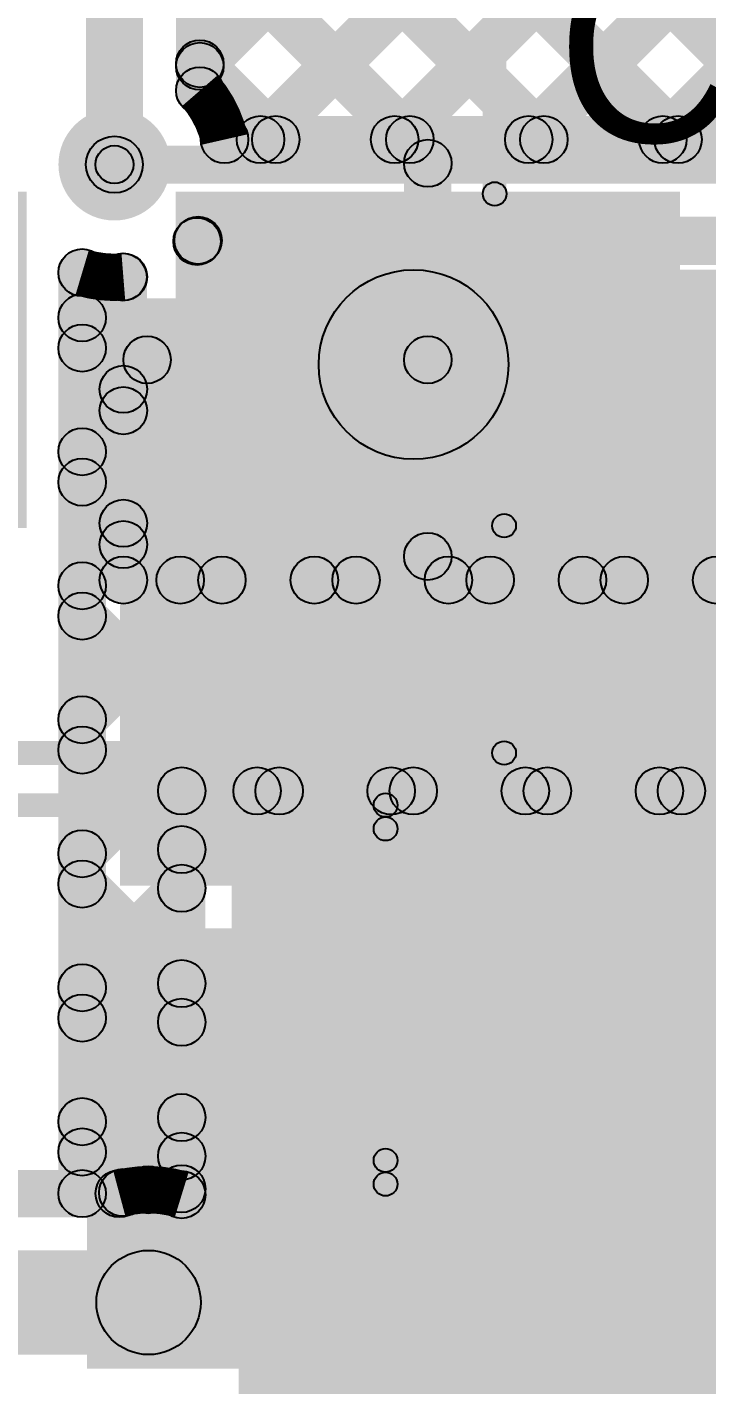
# Model space of a CAD drawing. Header units: millimetres. Extents: x -0.08 to 3.07, y -0.08 to 2.73.
# Drawn here: x 1.4804 to 1.6238, y 1.4526 to 1.7392 of the extents above; entities that cross this region are included whole.
import ezdxf

# ---------------------------------------------------------------- set-up
doc = ezdxf.new("R2010")
doc.units = ezdxf.units.MM
doc.header["$MEASUREMENT"] = 0
for name, color, linetype in [('BottomLayer', 5, 'Continuous'), ('BottomPaste', 16, 'Continuous'), ('BottomSolder', 6, 'Continuous'), ('TopLayer', 1, 'Continuous'), ('TopOverlay', 2, 'Continuous'), ('TopPaste', 8, 'Continuous'), ('TopSolder', 216, 'Continuous'), ('ViaHoleLayer', 16, 'Continuous')]:
    doc.layers.add(name, color=color, linetype=linetype)

# ---------------------------------------------------------------- blocks, each defined once
blk = doc.blocks.new('R__0402_B_93')
at = {"layer": 'BottomLayer'}
for points in [[(-0.0095, 0.0125), (-0.0095, -0.0125), (-0.0275, -0.0125), (-0.0275, 0.0125)], [(0.0275, 0.0125), (0.0275, -0.0125), (0.0095, -0.0125), (0.0095, 0.0125)]]:
    blk.add_hatch(color=5, dxfattribs=at).paths.add_polyline_path(points)
at = {"layer": 'BottomPaste'}
for points in [[(-0.0095, 0.0125), (-0.0095, -0.0125), (-0.0275, -0.0125), (-0.0275, 0.0125)], [(0.0275, 0.0125), (0.0275, -0.0125), (0.0095, -0.0125), (0.0095, 0.0125)]]:
    blk.add_hatch(color=16, dxfattribs=at).paths.add_polyline_path(points)
at = {"layer": 'BottomSolder'}
for points in [[(-0.0055, 0.0165), (-0.0055, -0.0165), (-0.0315, -0.0165), (-0.0315, 0.0165)], [(0.0315, 0.0165), (0.0315, -0.0165), (0.0055, -0.0165), (0.0055, 0.0165)]]:
    blk.add_hatch(color=6, dxfattribs=at).paths.add_polyline_path(points)
blk = doc.blocks.new('SOD123W_103')
at = {"layer": 'TopLayer'}
for points in [[(-0.08268, 0.02756), (-0.02756, 0.02756), (-0.02756, -0.02756), (-0.08268, -0.02756)], [(0.02756, 0.02756), (0.08268, 0.02756), (0.08268, -0.02756), (0.02756, -0.02756)]]:
    blk.add_hatch(color=1, dxfattribs=at).paths.add_polyline_path(points)
at = {"layer": 'TopOverlay'}
h = blk.add_hatch(color=2, dxfattribs=at)
edge = h.paths.add_edge_path()
edge.add_arc((-0.056, 0.04), 0.0025, 0, 360)
h = blk.add_hatch(color=2, dxfattribs=at)
edge = h.paths.add_edge_path()
edge.add_arc((-0.056, 0.04), 0.0025, 0, 360)
for points in [[(0.057, 0.0425), (0.057, 0.0375), (-0.056, 0.0375), (-0.056, 0.0425)], [(0.057, 0.03), (0.087, 0.03), (0.087, 0.042), (0.057, 0.042)], [(0.131, 0.042), (0.086, 0.042), (0.086, -0.042), (0.131, -0.042)], [(-0.0585, 0.04), (-0.0535, 0.04), (-0.0535, 0.035), (-0.0585, 0.035)], [(0.057, -0.042), (0.087, -0.042), (0.087, -0.03), (0.057, -0.03)], [(-0.0585, -0.035), (-0.0535, -0.035), (-0.0535, -0.04), (-0.0585, -0.04)], [(0.057, -0.0375), (0.057, -0.0425), (-0.056, -0.0425), (-0.056, -0.0375)]]:
    blk.add_hatch(color=2, dxfattribs=at).paths.add_polyline_path(points)
h = blk.add_hatch(color=2, dxfattribs=at)
edge = h.paths.add_edge_path()
edge.add_arc((0.057, 0.04), 0.0025, 0, 360)
h = blk.add_hatch(color=2, dxfattribs=at)
edge = h.paths.add_edge_path()
edge.add_arc((-0.056, 0.035), 0.0025, 0, 360)
h = blk.add_hatch(color=2, dxfattribs=at)
edge = h.paths.add_edge_path()
edge.add_arc((-0.056, -0.035), 0.0025, 0, 360)
h = blk.add_hatch(color=2, dxfattribs=at)
edge = h.paths.add_edge_path()
edge.add_arc((-0.056, -0.04), 0.0025, 0, 360)
h = blk.add_hatch(color=2, dxfattribs=at)
edge = h.paths.add_edge_path()
edge.add_arc((-0.056, -0.04), 0.0025, 0, 360)
h = blk.add_hatch(color=2, dxfattribs=at)
edge = h.paths.add_edge_path()
edge.add_arc((0.057, -0.04), 0.0025, 0, 360)
at = {"layer": 'TopPaste'}
for points in [[(-0.08268, 0.02756), (-0.02756, 0.02756), (-0.02756, -0.02756), (-0.08268, -0.02756)], [(0.02756, 0.02756), (0.08268, 0.02756), (0.08268, -0.02756), (0.02756, -0.02756)]]:
    blk.add_hatch(color=8, dxfattribs=at).paths.add_polyline_path(points)
at = {"layer": 'TopSolder'}
for points in [[(-0.08668, 0.03156), (-0.02356, 0.03156), (-0.02356, -0.03156), (-0.08668, -0.03156)], [(0.02356, 0.03156), (0.08668, 0.03156), (0.08668, -0.03156), (0.02356, -0.03156)]]:
    blk.add_hatch(color=216, dxfattribs=at).paths.add_polyline_path(points)
at = {"layer": 'TopOverlay'}
for centre in [(-0.056, 0.04), (-0.056, 0.04), (0.057, 0.04), (-0.056, 0.035), (-0.056, -0.035), (-0.056, -0.04), (-0.056, -0.04), (0.057, -0.04)]:
    blk.add_circle(centre, 0.0025, dxfattribs=at)
blk = doc.blocks.new('EEEHB1E6R8R_127')
at = {"layer": 'TopLayer'}
for points in [[(-0.11811, 0.0315), (-0.01969, 0.0315), (-0.01969, -0.0315), (-0.11811, -0.0315)], [(0.01969, 0.0315), (0.11811, 0.0315), (0.11811, -0.0315), (0.01969, -0.0315)]]:
    blk.add_hatch(color=1, dxfattribs=at).paths.add_polyline_path(points)
at = {"layer": 'TopOverlay'}
for points in [[(-0.08623, 0.05423), (-0.08977, 0.05777), (-0.06277, 0.08477), (-0.05923, 0.08123)], [(-0.061, 0.0805), (-0.061, 0.0855), (0.083, 0.0855), (0.083, 0.0805)], [(0.0855, 0.03502), (0.0805, 0.03502), (0.0805, 0.083), (0.0855, 0.083)], [(-0.0855, 0.03509), (-0.0905, 0.03509), (-0.0905, 0.056), (-0.0855, 0.056)], [(-0.0985, 0.03881), (-0.1035, 0.03881), (-0.1035, 0.05143), (-0.0985, 0.05143)], [(-0.10796, 0.0425), (-0.10796, 0.0475), (-0.094, 0.0475), (-0.094, 0.0425)], [(-0.0835, -0.056), (-0.0885, -0.056), (-0.0885, -0.03509), (-0.0835, -0.03509)], [(0.0875, -0.083), (0.0825, -0.083), (0.0825, -0.03502), (0.0875, -0.03502)], [(-0.08777, -0.05777), (-0.08423, -0.05423), (-0.05723, -0.08123), (-0.06077, -0.08477)], [(-0.059, -0.0855), (-0.059, -0.0805), (0.085, -0.0805), (0.085, -0.0855)]]:
    blk.add_hatch(color=2, dxfattribs=at).paths.add_polyline_path(points)
h = blk.add_hatch(color=2, dxfattribs=at)
edge = h.paths.add_edge_path()
edge.add_arc((-0.061, 0.083), 0.0025, 0, 360)
h = blk.add_hatch(color=2, dxfattribs=at)
edge = h.paths.add_edge_path()
edge.add_arc((-0.061, 0.083), 0.0025, 0, 360)
h = blk.add_hatch(color=2, dxfattribs=at)
edge = h.paths.add_edge_path()
edge.add_arc((0.083, 0.083), 0.0025, 0, 360)
h = blk.add_hatch(color=2, dxfattribs=at)
edge = h.paths.add_edge_path()
edge.add_arc((0.083, 0.083), 0.0025, 0, 360)
h = blk.add_hatch(color=2, dxfattribs=at)
edge = h.paths.add_edge_path()
edge.add_arc((-0.088, 0.056), 0.0025, 0, 360)
h = blk.add_hatch(color=2, dxfattribs=at)
edge = h.paths.add_edge_path()
edge.add_arc((-0.088, 0.056), 0.0025, 0, 360)
h = blk.add_hatch(color=2, dxfattribs=at)
edge = h.paths.add_edge_path()
edge.add_arc((-0.101, 0.05143), 0.0025, 0, 360)
h = blk.add_hatch(color=2, dxfattribs=at)
edge = h.paths.add_edge_path()
edge.add_arc((-0.10796, 0.045), 0.0025, 0, 360)
h = blk.add_hatch(color=2, dxfattribs=at)
edge = h.paths.add_edge_path()
edge.add_arc((-0.094, 0.045), 0.0025, 0, 360)
h = blk.add_hatch(color=2, dxfattribs=at)
edge = h.paths.add_edge_path()
edge.add_arc((-0.101, 0.03881), 0.0025, 0, 360)
h = blk.add_hatch(color=2, dxfattribs=at)
edge = h.paths.add_edge_path()
edge.add_arc((-0.088, 0.03509), 0.0025, 0, 360)
h = blk.add_hatch(color=2, dxfattribs=at)
edge = h.paths.add_edge_path()
edge.add_arc((0.083, 0.03502), 0.0025, 0, 360)
h = blk.add_hatch(color=2, dxfattribs=at)
edge = h.paths.add_edge_path()
edge.add_arc((-0.086, -0.03509), 0.0025, 0, 360)
h = blk.add_hatch(color=2, dxfattribs=at)
edge = h.paths.add_edge_path()
edge.add_arc((0.085, -0.03502), 0.0025, 0, 360)
h = blk.add_hatch(color=2, dxfattribs=at)
edge = h.paths.add_edge_path()
edge.add_arc((-0.086, -0.056), 0.0025, 0, 360)
h = blk.add_hatch(color=2, dxfattribs=at)
edge = h.paths.add_edge_path()
edge.add_arc((-0.086, -0.056), 0.0025, 0, 360)
h = blk.add_hatch(color=2, dxfattribs=at)
edge = h.paths.add_edge_path()
edge.add_arc((-0.059, -0.083), 0.0025, 0, 360)
h = blk.add_hatch(color=2, dxfattribs=at)
edge = h.paths.add_edge_path()
edge.add_arc((-0.059, -0.083), 0.0025, 0, 360)
h = blk.add_hatch(color=2, dxfattribs=at)
edge = h.paths.add_edge_path()
edge.add_arc((0.085, -0.083), 0.0025, 0, 360)
h = blk.add_hatch(color=2, dxfattribs=at)
edge = h.paths.add_edge_path()
edge.add_arc((0.085, -0.083), 0.0025, 0, 360)
at = {"layer": 'TopPaste'}
for points in [[(-0.11811, 0.0315), (-0.01969, 0.0315), (-0.01969, -0.0315), (-0.11811, -0.0315)], [(0.01969, 0.0315), (0.11811, 0.0315), (0.11811, -0.0315), (0.01969, -0.0315)]]:
    blk.add_hatch(color=8, dxfattribs=at).paths.add_polyline_path(points)
at = {"layer": 'TopSolder'}
for points in [[(-0.12211, 0.0355), (-0.01569, 0.0355), (-0.01569, -0.0355), (-0.12211, -0.0355)], [(0.01569, 0.0355), (0.12211, 0.0355), (0.12211, -0.0355), (0.01569, -0.0355)]]:
    blk.add_hatch(color=216, dxfattribs=at).paths.add_polyline_path(points)
at = {"layer": 'TopOverlay'}
for centre in [(-0.061, 0.083), (-0.061, 0.083), (0.083, 0.083), (0.083, 0.083), (-0.088, 0.056), (-0.088, 0.056), (-0.101, 0.05143), (-0.10796, 0.045), (-0.094, 0.045), (-0.101, 0.03881), (-0.088, 0.03509), (0.083, 0.03502), (-0.086, -0.03509), (0.085, -0.03502), (-0.086, -0.056), (-0.086, -0.056), (-0.059, -0.083), (-0.059, -0.083), (0.085, -0.083), (0.085, -0.083)]:
    blk.add_circle(centre, 0.0025, dxfattribs=at)

msp = doc.modelspace()

# ---------------------------------------------------------------- hatches: boundary and pattern name
at = {"layer": 'BottomLayer'}
h = msp.add_hatch(color=5, dxfattribs=at)
edge = h.paths.add_edge_path()
edge.add_arc((1.49881, 1.71022), 0.01181, 0, 360)
h = msp.add_hatch(color=5, dxfattribs=at)
edge = h.paths.add_edge_path()
edge.add_arc((1.49881, 1.71022), 0.004, 0, 360)
for points in [[(1.49881, 1.70622), (1.49881, 1.71422), (2.59722, 1.71422), (2.59722, 1.70622)], [(1.51624, 1.689), (1.51624, 1.699), (1.65656, 1.699), (1.65656, 1.689)], [(1.51645, 1.68922), (1.51645, 1.69922), (1.65753, 1.69922), (1.65753, 1.68922)], [(1.5, 1.558), (1.7, 1.558), (1.7, 1.682), (1.5, 1.682)], [(1.493, 1.456), (1.697, 1.456), (1.697, 1.549), (1.493, 1.549)]]:
    msp.add_hatch(color=5, dxfattribs=at).paths.add_polyline_path(points)
h = msp.add_hatch(color=5, dxfattribs=at)
edge = h.paths.add_edge_path()
edge.add_arc((1.51624, 1.694), 0.005, 0, 360)
h = msp.add_hatch(color=5, dxfattribs=at)
edge = h.paths.add_edge_path()
edge.add_arc((1.51645, 1.69422), 0.005, 0, 360)
h = msp.add_hatch(color=5, dxfattribs=at)
edge = h.paths.add_edge_path()
edge.add_arc((1.506, 1.47), 0.01181, 0, 360)
at = {"layer": 'TopLayer'}
for points in [[(1.56144, 1.71196), (1.55437, 1.71903), (1.69646, 1.86112), (1.70354, 1.85405)], [(1.53316, 1.71196), (1.52609, 1.71903), (1.65284, 1.84578), (1.65991, 1.83871)], [(1.53316, 1.71196), (1.52609, 1.71903), (1.65284, 1.84578), (1.65991, 1.83871)], [(1.52035, 1.72743), (1.51328, 1.7345), (1.62431, 1.84554), (1.63138, 1.83846)], [(1.51592, 1.83846), (1.52299, 1.84554), (1.66499, 1.70354), (1.65792, 1.69646)], [(1.58973, 1.71196), (1.58266, 1.71903), (1.69646, 1.83284), (1.70354, 1.82577)], [(1.51275, 1.81335), (1.51982, 1.82042), (1.62121, 1.71903), (1.61414, 1.71196)], [(1.50481, 1.71022), (1.49281, 1.71022), (1.49281, 1.81257), (1.50481, 1.81257)], [(1.52181, 1.72581), (1.51181, 1.72581), (1.51181, 1.81257), (1.52181, 1.81257)], [(1.61801, 1.71196), (1.61094, 1.71903), (1.69646, 1.80456), (1.70354, 1.79748)], [(1.51328, 1.78454), (1.52035, 1.79162), (1.59293, 1.71903), (1.58586, 1.71196)], [(1.51328, 1.75626), (1.52035, 1.76333), (1.56465, 1.71903), (1.55757, 1.71196)], [(1.51328, 1.72798), (1.52035, 1.73505), (1.53636, 1.71903), (1.52929, 1.71196)], [(1.52203, 1.7105), (1.52203, 1.7205), (1.62911, 1.7205), (1.62911, 1.7105)], [(1.5699, 1.669), (1.5599, 1.669), (1.5599, 1.7105), (1.5699, 1.7105)], [(1.49554, 1.67434), (1.48846, 1.68141), (1.49707, 1.69002), (1.50414, 1.68295)], [(1.49554, 1.67434), (1.48846, 1.68141), (1.49707, 1.69002), (1.50414, 1.68295)], [(1.497, 1.493), (1.487, 1.493), (1.487, 1.68741), (1.497, 1.68741)], [(1.50569, 1.6225), (1.49569, 1.6225), (1.49569, 1.68649), (1.50569, 1.68649)], [(1.5619, 1.648), (1.5619, 1.688), (1.6631, 1.688), (1.6631, 1.648)], [(1.48846, 1.66793), (1.49554, 1.675), (1.50422, 1.66632), (1.49715, 1.65925)], [(1.50569, 1.664), (1.50569, 1.674), (1.5649, 1.674), (1.5649, 1.664)], [(1.5699, 1.6275), (1.5599, 1.6275), (1.5599, 1.669), (1.5699, 1.669)], [(1.49554, 1.64605), (1.48846, 1.65312), (1.49715, 1.66181), (1.50422, 1.65474)], [(1.48846, 1.63965), (1.49554, 1.64672), (1.50422, 1.63804), (1.49715, 1.63096)], [(1.59365, 1.57446), (1.58658, 1.58154), (1.64458, 1.63954), (1.65165, 1.63246)], [(1.62194, 1.57446), (1.61487, 1.58154), (1.67287, 1.63954), (1.67994, 1.63246)], [(1.49554, 1.61777), (1.48846, 1.62484), (1.49715, 1.63353), (1.50422, 1.62645)], [(1.49554, 1.58948), (1.48846, 1.59656), (1.51795, 1.62604), (1.52502, 1.61897)], [(1.49554, 1.5612), (1.48846, 1.56827), (1.54623, 1.62604), (1.5533, 1.61897)], [(1.50069, 1.6175), (1.50069, 1.6275), (1.62911, 1.6275), (1.62911, 1.6175)], [(1.50915, 1.61897), (1.51622, 1.62604), (1.56072, 1.58154), (1.55365, 1.57446)], [(1.53708, 1.57446), (1.53001, 1.58154), (1.57452, 1.62604), (1.58159, 1.61897)], [(1.53743, 1.61897), (1.5445, 1.62604), (1.589, 1.58154), (1.58193, 1.57446)], [(1.56537, 1.57446), (1.5583, 1.58154), (1.6028, 1.62604), (1.60987, 1.61897)], [(1.56571, 1.61897), (1.57279, 1.62604), (1.61729, 1.58154), (1.61022, 1.57446)], [(1.594, 1.61897), (1.60107, 1.62604), (1.65475, 1.57236), (1.64768, 1.56529)], [(1.62228, 1.61897), (1.62935, 1.62604), (1.66274, 1.59265), (1.65567, 1.58558)], [(1.48846, 1.61136), (1.49554, 1.61844), (1.53244, 1.58154), (1.52536, 1.57446)], [(1.48846, 1.58308), (1.49554, 1.59015), (1.51654, 1.56915), (1.50946, 1.56208)], [(1.513, 1.573), (1.513, 1.583), (1.639, 1.583), (1.639, 1.573)], [(1.518, 1.494), (1.508, 1.494), (1.508, 1.578), (1.518, 1.578)], [(1.525, 1.439), (1.627, 1.439), (1.627, 1.566), (1.525, 1.566)], [(1.48846, 1.5548), (1.49554, 1.56187), (1.51654, 1.54087), (1.50946, 1.5338)], [(1.49554, 1.53292), (1.48846, 1.53999), (1.50946, 1.56099), (1.51654, 1.55392)], [(1.48846, 1.52651), (1.49554, 1.53358), (1.51654, 1.51258), (1.50946, 1.50551)], [(1.49554, 1.50463), (1.48846, 1.5117), (1.50946, 1.5327), (1.51654, 1.52563)], [(1.48846, 1.49823), (1.49554, 1.5053), (1.50412, 1.49672), (1.49704, 1.48965)], [(1.50946, 1.49028), (1.50239, 1.49735), (1.50946, 1.50442), (1.51654, 1.49735)], [(1.32416, 1.488), (1.32416, 1.498), (1.492, 1.498), (1.492, 1.488)], [(1.32416, 1.488), (1.32416, 1.498), (1.492, 1.498), (1.492, 1.488)], [(1.492, 1.488), (1.492, 1.498), (1.49984, 1.498), (1.49984, 1.488)], [(1.525, 1.382), (1.769, 1.382), (1.769, 1.482), (1.525, 1.482)], [(1.525, 1.065), (1.836, 1.065), (1.836, 1.482), (1.525, 1.482)], [(1.318, 1.459), (1.318, 1.481), (1.506, 1.481), (1.506, 1.459)]]:
    msp.add_hatch(color=1, dxfattribs=at).paths.add_polyline_path(points)
h = msp.add_hatch(color=1, dxfattribs=at)
edge = h.paths.add_edge_path()
edge.add_arc((1.51681, 1.73151), 0.005, 0, 360)
h = msp.add_hatch(color=1, dxfattribs=at)
edge = h.paths.add_edge_path()
edge.add_arc((1.51681, 1.73097), 0.005, 0, 360)
h = msp.add_hatch(color=1, dxfattribs=at)
edge = h.paths.add_edge_path()
edge.add_arc((1.51681, 1.72581), 0.005, 0, 360)
h = msp.add_hatch(color=1, dxfattribs=at)
edge = h.paths.add_edge_path()
edge.add_arc((1.51681, 1.72581), 0.005, 0, 360)
h = msp.add_hatch(color=1, dxfattribs=at)
edge = h.paths.add_edge_path()
edge.add_arc((1.49881, 1.71022), 0.01181, 0, 360)
h = msp.add_hatch(color=1, dxfattribs=at)
edge = h.paths.add_edge_path()
edge.add_arc((1.52203, 1.7155), 0.005, 0, 360)
h = msp.add_hatch(color=1, dxfattribs=at)
edge = h.paths.add_edge_path()
edge.add_arc((1.52203, 1.7155), 0.005, 0, 360)
h = msp.add_hatch(color=1, dxfattribs=at)
edge = h.paths.add_edge_path()
edge.add_arc((1.52962, 1.7155), 0.005, 0, 360)
h = msp.add_hatch(color=1, dxfattribs=at)
edge = h.paths.add_edge_path()
edge.add_arc((1.52962, 1.7155), 0.005, 0, 360)
h = msp.add_hatch(color=1, dxfattribs=at)
edge = h.paths.add_edge_path()
edge.add_arc((1.53283, 1.7155), 0.005, 0, 360)
h = msp.add_hatch(color=1, dxfattribs=at)
edge = h.paths.add_edge_path()
edge.add_arc((1.55791, 1.7155), 0.005, 0, 360)
h = msp.add_hatch(color=1, dxfattribs=at)
edge = h.paths.add_edge_path()
edge.add_arc((1.56111, 1.7155), 0.005, 0, 360)
h = msp.add_hatch(color=1, dxfattribs=at)
edge = h.paths.add_edge_path()
edge.add_arc((1.58619, 1.7155), 0.005, 0, 360)
h = msp.add_hatch(color=1, dxfattribs=at)
edge = h.paths.add_edge_path()
edge.add_arc((1.58939, 1.7155), 0.005, 0, 360)
h = msp.add_hatch(color=1, dxfattribs=at)
edge = h.paths.add_edge_path()
edge.add_arc((1.61448, 1.7155), 0.005, 0, 360)
h = msp.add_hatch(color=1, dxfattribs=at)
edge = h.paths.add_edge_path()
edge.add_arc((1.61768, 1.7155), 0.005, 0, 360)
h = msp.add_hatch(color=1, dxfattribs=at)
edge = h.paths.add_edge_path()
edge.add_arc((1.49881, 1.71022), 0.006, 0, 360)
h = msp.add_hatch(color=1, dxfattribs=at)
edge = h.paths.add_edge_path()
edge.add_arc((1.5649, 1.7105), 0.005, 0, 360)
h = msp.add_hatch(color=1, dxfattribs=at)
edge = h.paths.add_edge_path()
edge.add_arc((1.492, 1.68741), 0.005, 0, 360)
h = msp.add_hatch(color=1, dxfattribs=at)
edge = h.paths.add_edge_path()
edge.add_arc((1.492, 1.68741), 0.005, 0, 360)
h = msp.add_hatch(color=1, dxfattribs=at)
edge = h.paths.add_edge_path()
edge.add_arc((1.50061, 1.68648), 0.005, 0, 360)
h = msp.add_hatch(color=1, dxfattribs=at)
edge = h.paths.add_edge_path()
edge.add_arc((1.50061, 1.68648), 0.005, 0, 360)
h = msp.add_hatch(color=1, dxfattribs=at)
edge = h.paths.add_edge_path()
edge.add_arc((1.50069, 1.68649), 0.005, 0, 360)
h = msp.add_hatch(color=1, dxfattribs=at)
edge = h.paths.add_edge_path()
edge.add_arc((1.50069, 1.68649), 0.005, 0, 360)
h = msp.add_hatch(color=1, dxfattribs=at)
edge = h.paths.add_edge_path()
edge.add_arc((1.5619, 1.668), 0.02, 0, 360)
h = msp.add_hatch(color=1, dxfattribs=at)
edge = h.paths.add_edge_path()
edge.add_arc((1.492, 1.67787), 0.005, 0, 360)
h = msp.add_hatch(color=1, dxfattribs=at)
edge = h.paths.add_edge_path()
edge.add_arc((1.492, 1.67787), 0.005, 0, 360)
h = msp.add_hatch(color=1, dxfattribs=at)
edge = h.paths.add_edge_path()
edge.add_arc((1.492, 1.67147), 0.005, 0, 360)
h = msp.add_hatch(color=1, dxfattribs=at)
edge = h.paths.add_edge_path()
edge.add_arc((1.50569, 1.669), 0.005, 0, 360)
h = msp.add_hatch(color=1, dxfattribs=at)
edge = h.paths.add_edge_path()
edge.add_arc((1.5649, 1.669), 0.005, 0, 360)
h = msp.add_hatch(color=1, dxfattribs=at)
edge = h.paths.add_edge_path()
edge.add_arc((1.5649, 1.669), 0.005, 0, 360)
h = msp.add_hatch(color=1, dxfattribs=at)
edge = h.paths.add_edge_path()
edge.add_arc((1.5649, 1.669), 0.005, 0, 360)
h = msp.add_hatch(color=1, dxfattribs=at)
edge = h.paths.add_edge_path()
edge.add_arc((1.50069, 1.66278), 0.005, 0, 360)
h = msp.add_hatch(color=1, dxfattribs=at)
edge = h.paths.add_edge_path()
edge.add_arc((1.50069, 1.65827), 0.005, 0, 360)
h = msp.add_hatch(color=1, dxfattribs=at)
edge = h.paths.add_edge_path()
edge.add_arc((1.492, 1.64959), 0.005, 0, 360)
h = msp.add_hatch(color=1, dxfattribs=at)
edge = h.paths.add_edge_path()
edge.add_arc((1.492, 1.64318), 0.005, 0, 360)
h = msp.add_hatch(color=1, dxfattribs=at)
edge = h.paths.add_edge_path()
edge.add_arc((1.50069, 1.6345), 0.005, 0, 360)
h = msp.add_hatch(color=1, dxfattribs=at)
edge = h.paths.add_edge_path()
edge.add_arc((1.50069, 1.62999), 0.005, 0, 360)
h = msp.add_hatch(color=1, dxfattribs=at)
edge = h.paths.add_edge_path()
edge.add_arc((1.5649, 1.6275), 0.005, 0, 360)
h = msp.add_hatch(color=1, dxfattribs=at)
edge = h.paths.add_edge_path()
edge.add_arc((1.492, 1.6213), 0.005, 0, 360)
h = msp.add_hatch(color=1, dxfattribs=at)
edge = h.paths.add_edge_path()
edge.add_arc((1.50069, 1.6225), 0.005, 0, 360)
h = msp.add_hatch(color=1, dxfattribs=at)
edge = h.paths.add_edge_path()
edge.add_arc((1.50069, 1.6225), 0.005, 0, 360)
h = msp.add_hatch(color=1, dxfattribs=at)
edge = h.paths.add_edge_path()
edge.add_arc((1.51268, 1.6225), 0.005, 0, 360)
h = msp.add_hatch(color=1, dxfattribs=at)
edge = h.paths.add_edge_path()
edge.add_arc((1.52148, 1.6225), 0.005, 0, 360)
h = msp.add_hatch(color=1, dxfattribs=at)
edge = h.paths.add_edge_path()
edge.add_arc((1.54097, 1.6225), 0.005, 0, 360)
h = msp.add_hatch(color=1, dxfattribs=at)
edge = h.paths.add_edge_path()
edge.add_arc((1.54977, 1.6225), 0.005, 0, 360)
h = msp.add_hatch(color=1, dxfattribs=at)
edge = h.paths.add_edge_path()
edge.add_arc((1.56925, 1.6225), 0.005, 0, 360)
h = msp.add_hatch(color=1, dxfattribs=at)
edge = h.paths.add_edge_path()
edge.add_arc((1.57805, 1.6225), 0.005, 0, 360)
h = msp.add_hatch(color=1, dxfattribs=at)
edge = h.paths.add_edge_path()
edge.add_arc((1.59753, 1.6225), 0.005, 0, 360)
h = msp.add_hatch(color=1, dxfattribs=at)
edge = h.paths.add_edge_path()
edge.add_arc((1.60634, 1.6225), 0.005, 0, 360)
h = msp.add_hatch(color=1, dxfattribs=at)
edge = h.paths.add_edge_path()
edge.add_arc((1.62582, 1.6225), 0.005, 0, 360)
h = msp.add_hatch(color=1, dxfattribs=at)
edge = h.paths.add_edge_path()
edge.add_arc((1.492, 1.6149), 0.005, 0, 360)
h = msp.add_hatch(color=1, dxfattribs=at)
edge = h.paths.add_edge_path()
edge.add_arc((1.492, 1.59302), 0.005, 0, 360)
h = msp.add_hatch(color=1, dxfattribs=at)
edge = h.paths.add_edge_path()
edge.add_arc((1.492, 1.58662), 0.005, 0, 360)
h = msp.add_hatch(color=1, dxfattribs=at)
edge = h.paths.add_edge_path()
edge.add_arc((1.513, 1.578), 0.005, 0, 360)
h = msp.add_hatch(color=1, dxfattribs=at)
edge = h.paths.add_edge_path()
edge.add_arc((1.513, 1.578), 0.005, 0, 360)
h = msp.add_hatch(color=1, dxfattribs=at)
edge = h.paths.add_edge_path()
edge.add_arc((1.5289, 1.578), 0.005, 0, 360)
h = msp.add_hatch(color=1, dxfattribs=at)
edge = h.paths.add_edge_path()
edge.add_arc((1.53355, 1.578), 0.005, 0, 360)
h = msp.add_hatch(color=1, dxfattribs=at)
edge = h.paths.add_edge_path()
edge.add_arc((1.55718, 1.578), 0.005, 0, 360)
h = msp.add_hatch(color=1, dxfattribs=at)
edge = h.paths.add_edge_path()
edge.add_arc((1.56183, 1.578), 0.005, 0, 360)
h = msp.add_hatch(color=1, dxfattribs=at)
edge = h.paths.add_edge_path()
edge.add_arc((1.58547, 1.578), 0.005, 0, 360)
h = msp.add_hatch(color=1, dxfattribs=at)
edge = h.paths.add_edge_path()
edge.add_arc((1.59012, 1.578), 0.005, 0, 360)
h = msp.add_hatch(color=1, dxfattribs=at)
edge = h.paths.add_edge_path()
edge.add_arc((1.61375, 1.578), 0.005, 0, 360)
h = msp.add_hatch(color=1, dxfattribs=at)
edge = h.paths.add_edge_path()
edge.add_arc((1.6184, 1.578), 0.005, 0, 360)
h = msp.add_hatch(color=1, dxfattribs=at)
edge = h.paths.add_edge_path()
edge.add_arc((1.492, 1.56474), 0.005, 0, 360)
h = msp.add_hatch(color=1, dxfattribs=at)
edge = h.paths.add_edge_path()
edge.add_arc((1.513, 1.56562), 0.005, 0, 360)
h = msp.add_hatch(color=1, dxfattribs=at)
edge = h.paths.add_edge_path()
edge.add_arc((1.492, 1.55833), 0.005, 0, 360)
h = msp.add_hatch(color=1, dxfattribs=at)
edge = h.paths.add_edge_path()
edge.add_arc((1.513, 1.55745), 0.005, 0, 360)
h = msp.add_hatch(color=1, dxfattribs=at)
edge = h.paths.add_edge_path()
edge.add_arc((1.513, 1.53733), 0.005, 0, 360)
h = msp.add_hatch(color=1, dxfattribs=at)
edge = h.paths.add_edge_path()
edge.add_arc((1.492, 1.53645), 0.005, 0, 360)
h = msp.add_hatch(color=1, dxfattribs=at)
edge = h.paths.add_edge_path()
edge.add_arc((1.492, 1.53005), 0.005, 0, 360)
h = msp.add_hatch(color=1, dxfattribs=at)
edge = h.paths.add_edge_path()
edge.add_arc((1.513, 1.52917), 0.005, 0, 360)
h = msp.add_hatch(color=1, dxfattribs=at)
edge = h.paths.add_edge_path()
edge.add_arc((1.513, 1.50905), 0.005, 0, 360)
h = msp.add_hatch(color=1, dxfattribs=at)
edge = h.paths.add_edge_path()
edge.add_arc((1.492, 1.50817), 0.005, 0, 360)
h = msp.add_hatch(color=1, dxfattribs=at)
edge = h.paths.add_edge_path()
edge.add_arc((1.492, 1.50177), 0.005, 0, 360)
h = msp.add_hatch(color=1, dxfattribs=at)
edge = h.paths.add_edge_path()
edge.add_arc((1.513, 1.50088), 0.005, 0, 360)
h = msp.add_hatch(color=1, dxfattribs=at)
edge = h.paths.add_edge_path()
edge.add_arc((1.513, 1.494), 0.005, 0, 360)
h = msp.add_hatch(color=1, dxfattribs=at)
edge = h.paths.add_edge_path()
edge.add_arc((1.492, 1.493), 0.005, 0, 360)
h = msp.add_hatch(color=1, dxfattribs=at)
edge = h.paths.add_edge_path()
edge.add_arc((1.492, 1.493), 0.005, 0, 360)
h = msp.add_hatch(color=1, dxfattribs=at)
edge = h.paths.add_edge_path()
edge.add_arc((1.492, 1.493), 0.005, 0, 360)
h = msp.add_hatch(color=1, dxfattribs=at)
edge = h.paths.add_edge_path()
edge.add_arc((1.492, 1.493), 0.005, 0, 360)
h = msp.add_hatch(color=1, dxfattribs=at)
edge = h.paths.add_edge_path()
edge.add_arc((1.49984, 1.493), 0.005, 0, 360)
h = msp.add_hatch(color=1, dxfattribs=at)
edge = h.paths.add_edge_path()
edge.add_arc((1.49984, 1.493), 0.005, 0, 360)
h = msp.add_hatch(color=1, dxfattribs=at)
edge = h.paths.add_edge_path()
edge.add_arc((1.50058, 1.49319), 0.005, 0, 360)
h = msp.add_hatch(color=1, dxfattribs=at)
edge = h.paths.add_edge_path()
edge.add_arc((1.50593, 1.49381), 0.005, 0, 360)
h = msp.add_hatch(color=1, dxfattribs=at)
edge = h.paths.add_edge_path()
edge.add_arc((1.513, 1.49276), 0.005, 0, 360)
h = msp.add_hatch(color=1, dxfattribs=at)
edge = h.paths.add_edge_path()
edge.add_arc((1.506, 1.47), 0.01181, 0, 360)
h = msp.add_hatch(color=1, dxfattribs=at)
edge = h.paths.add_edge_path()
edge.add_arc((1.506, 1.47), 0.011, 0, 360)
at = {"layer": 'ViaHoleLayer'}
h = msp.add_hatch(color=16, dxfattribs=at)
edge = h.paths.add_edge_path()
edge.add_arc((1.49881, 1.71022), 0.00591, 0, 360)
h = msp.add_hatch(color=16, dxfattribs=at)
edge = h.paths.add_edge_path()
edge.add_arc((1.506, 1.47), 0.00591, 0, 360)

# ---------------------------------------------------------------- linework, layer by layer
at = {"layer": 'BottomLayer'}
for centre, radius in [((1.49881, 1.71022), 0.004), ((1.51624, 1.694), 0.005), ((1.51645, 1.69422), 0.005)]:
    msp.add_circle(centre, radius, dxfattribs=at)
at = {"layer": 'TopLayer', "const_width": 0.01}
for points in [[(1.51681, 1.72581, -0.123229), (1.52203, 1.7155)], [(1.50069, 1.68649, -0.092484), (1.492, 1.68741)], [(1.49984, 1.493, -0.140956), (1.513, 1.49276)]]:
    msp.add_lwpolyline(points, format="xyb", dxfattribs=at)
at = {"layer": 'TopLayer'}
for centre, radius in [((1.51681, 1.73151), 0.005), ((1.51681, 1.73097), 0.005), ((1.51681, 1.72581), 0.005), ((1.51681, 1.72581), 0.005), ((1.52203, 1.7155), 0.005), ((1.52203, 1.7155), 0.005), ((1.52962, 1.7155), 0.005), ((1.52962, 1.7155), 0.005), ((1.53283, 1.7155), 0.005), ((1.55791, 1.7155), 0.005), ((1.56111, 1.7155), 0.005), ((1.58619, 1.7155), 0.005), ((1.58939, 1.7155), 0.005), ((1.61448, 1.7155), 0.005), ((1.61768, 1.7155), 0.005), ((1.49881, 1.71022), 0.006), ((1.5649, 1.7105), 0.005), ((1.492, 1.68741), 0.005), ((1.492, 1.68741), 0.005), ((1.50061, 1.68648), 0.005), ((1.50061, 1.68648), 0.005), ((1.50069, 1.68649), 0.005), ((1.50069, 1.68649), 0.005), ((1.5619, 1.668), 0.02), ((1.492, 1.67787), 0.005), ((1.492, 1.67787), 0.005), ((1.492, 1.67147), 0.005), ((1.50569, 1.669), 0.005), ((1.5649, 1.669), 0.005), ((1.5649, 1.669), 0.005), ((1.5649, 1.669), 0.005), ((1.50069, 1.66278), 0.005), ((1.50069, 1.65827), 0.005), ((1.492, 1.64959), 0.005), ((1.492, 1.64318), 0.005), ((1.50069, 1.6345), 0.005), ((1.50069, 1.62999), 0.005), ((1.5649, 1.6275), 0.005), ((1.492, 1.6213), 0.005), ((1.50069, 1.6225), 0.005), ((1.50069, 1.6225), 0.005), ((1.51268, 1.6225), 0.005), ((1.52148, 1.6225), 0.005), ((1.54097, 1.6225), 0.005), ((1.54977, 1.6225), 0.005), ((1.56925, 1.6225), 0.005), ((1.57805, 1.6225), 0.005), ((1.59753, 1.6225), 0.005), ((1.60634, 1.6225), 0.005), ((1.62582, 1.6225), 0.005), ((1.492, 1.6149), 0.005), ((1.492, 1.59302), 0.005), ((1.492, 1.58662), 0.005), ((1.513, 1.578), 0.005), ((1.513, 1.578), 0.005), ((1.5289, 1.578), 0.005), ((1.53355, 1.578), 0.005), ((1.55718, 1.578), 0.005), ((1.56183, 1.578), 0.005), ((1.58547, 1.578), 0.005), ((1.59012, 1.578), 0.005), ((1.61375, 1.578), 0.005), ((1.6184, 1.578), 0.005), ((1.492, 1.56474), 0.005), ((1.513, 1.56562), 0.005), ((1.492, 1.55833), 0.005), ((1.513, 1.55745), 0.005), ((1.513, 1.53733), 0.005), ((1.492, 1.53645), 0.005), ((1.492, 1.53005), 0.005), ((1.513, 1.52917), 0.005), ((1.513, 1.50905), 0.005), ((1.492, 1.50817), 0.005), ((1.492, 1.50177), 0.005), ((1.513, 1.50088), 0.005), ((1.513, 1.494), 0.005), ((1.492, 1.493), 0.005), ((1.492, 1.493), 0.005), ((1.492, 1.493), 0.005), ((1.492, 1.493), 0.005), ((1.49984, 1.493), 0.005), ((1.49984, 1.493), 0.005), ((1.50058, 1.49319), 0.005), ((1.50593, 1.49381), 0.005), ((1.513, 1.49276), 0.005), ((1.506, 1.47), 0.011)]:
    msp.add_circle(centre, radius, dxfattribs=at)

# ---------------------------------------------------------------- block references
for name, p, rotation in [('EEEHB1E6R8R_127', (1.496, 1.669), 360), ('R__0402_B_93', (1.631, 1.5535), 90), ('SOD123W_103', (1.5, 1.535), 180)]:
    msp.add_blockref(name, p, dxfattribs=dict(rotation=rotation))

# ---------------------------------------------------------------- texts
at = {"layer": 'TopOverlay'}
msp.add_text('C1', height=0.04, dxfattribs=at).set_placement((1.592, 1.715))

doc.saveas('drawing.dxf')
